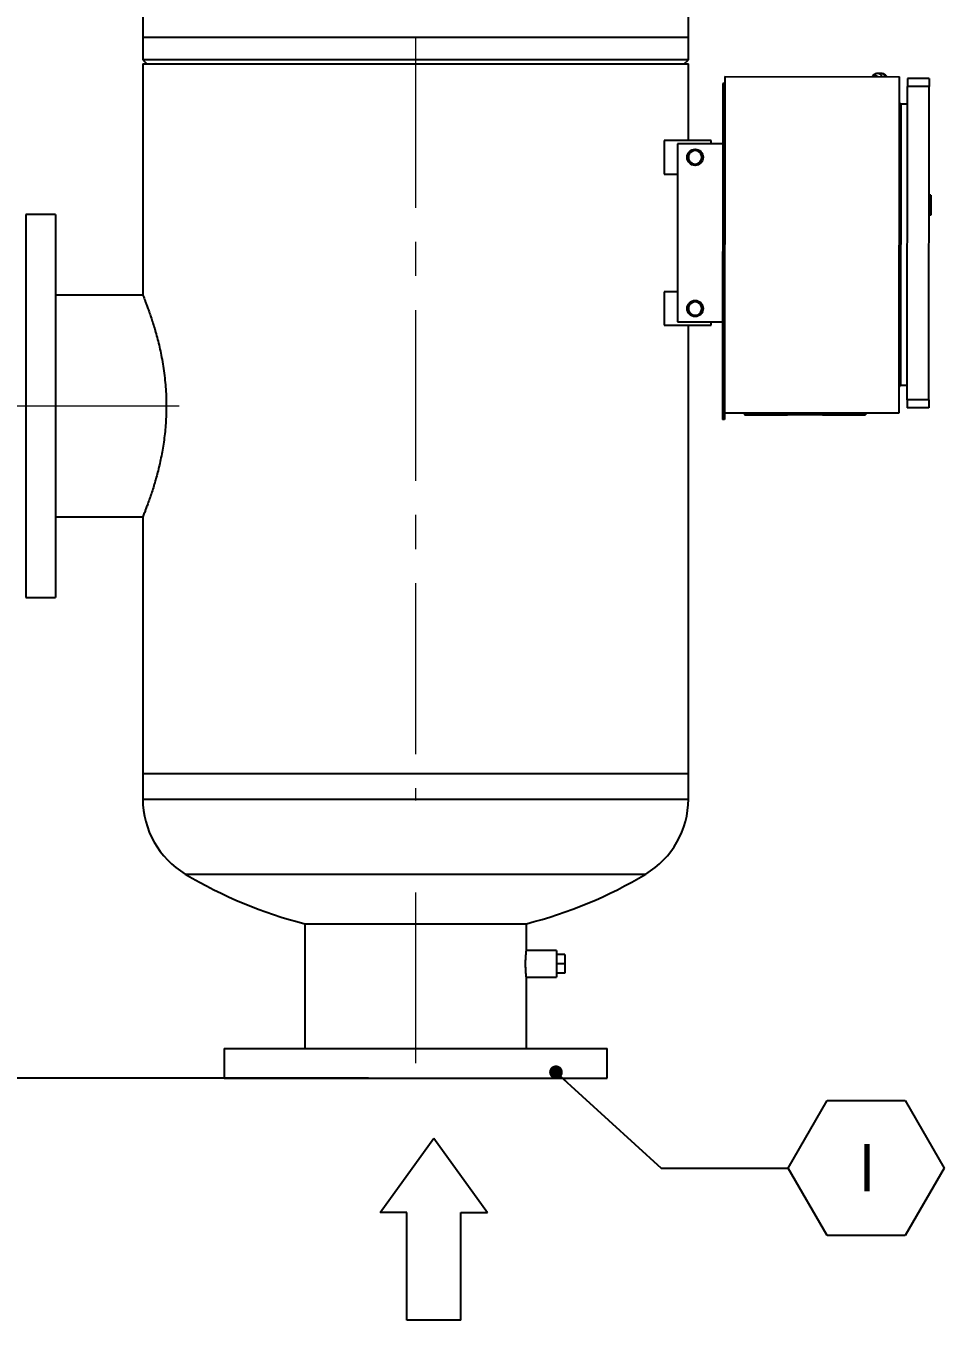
# Model space of a CAD drawing. Header units: millimetres. Extents: x -2 to 4200, y -4 to 2970.
# Drawn here: x 878 to 1561, y 1266 to 2228 of the extents above; entities that cross this region are included whole.
import ezdxf

# ---------------------------------------------------------------- set-up
doc = ezdxf.new("R2010")
doc.units = ezdxf.units.MM
doc.header["$LTSCALE"] = 10
doc.header["$PDSIZE"] = -1
doc.linetypes.add('CENTERX2', pattern=[20.32, 12.7, -2.54, 2.54, -2.54])
doc.layers.add('SLD-0', color=179, linetype='Continuous')
doc.styles.add('SLDTEXTSTYLE4', font='Gothic.ttf', dxfattribs={"width": 0.913})
doc.styles.get("Standard").update_dxf_attribs({"font": 'Gothic.ttf'})
doc.dimstyles.new('SLDDIMSTYLE0', dxfattribs={"dimtxt": 35, "dimasz": 33.02, "dimexe": 0, "dimexo": 0.0625, "dimgap": 8.75, "dimtad": 1, "dimdec": 0, "dimrnd": 1e-09, "dimzin": 12, "dimdsep": 46, "dimtxsty": 'SLDTEXTSTYLE4', "dimsah": 1, "dimcen": 0.09, "dimadec": 0, "dimazin": 3, "dimtfac": 1, "dimtdec": 0, "dimtofl": 0, "dimtmove": 0, "dimatfit": 3, "dimfxl": 1, "dimfrac": 2, "dimtolj": 1, "dimtzin": 12, "dimarcsym": 0})
doc.dimstyles.new('SLDDIMSTYLE2', dxfattribs={"dimtxt": 0.18, "dimasz": 10.16, "dimexe": 0, "dimexo": 0.0625, "dimgap": 0, "dimtad": 0, "dimtih": 1, "dimtoh": 1, "dimdec": 0, "dimrnd": 1e-09, "dimzin": 0, "dimdsep": 46, "dimtxsty": 'Standard', "dimblk1": 'DOT', "dimblk2": 'DOT', "dimsah": 1, "dimcen": 0.09, "dimadec": 0, "dimazin": 0, "dimtfac": 10.16, "dimtdec": 0, "dimtofl": 0, "dimtmove": 0, "dimatfit": 3, "dimldrblk": 'DOT', "dimfxl": 1, "dimfrac": 2, "dimtolj": 1, "dimtzin": 0, "dimarcsym": 0})

# ---------------------------------------------------------------- blocks, each defined once
blk = doc.blocks.new('_D_2')
at = {"color": 0, "lineweight": -2, "transparency": 16777216}
for p, q in [((864.93, 1945.65), (680.73, 1945.65)), ((680.73, 1478.67), (680.73, 1912.63)), ((1025.43, 1445.65), (680.73, 1445.65))]:
    blk.add_line(p, q, dxfattribs=at)
at = {"color": 0, "transparency": 16777216}
for points in [[(675.22, 1912.63), (686.23, 1912.63), (680.73, 1945.65)], [(675.22, 1478.67), (686.23, 1478.67), (680.73, 1445.65)]]:
    blk.add_solid(points, dxfattribs=at)
at = {"layer": 'Defpoints', "color": 0, "transparency": 16777216}
for p in [(680.73, 1945.65), (865, 1945.65), (1025.5, 1445.65)]:
    blk.add_point(p, dxfattribs=at)
at = {"color": 0, "transparency": 16777216, "insert": (572.12, 1714.12), "char_height": 35, "attachment_point": 2, "rotation": 90, "style": 'SLDTEXTSTYLE4'}
blk.add_mtext('\\A1;500 mm\\P19,68 in.', dxfattribs=at)
blk = doc.blocks.new('_D_3')
at = {"color": 0, "lineweight": -2, "transparency": 16777216}
for p, q in [((1150.43, 2839.15), (538, 2839.15)), ((538, 1478.67), (538, 2806.13)), ((1133.01, 1445.65), (538, 1445.65))]:
    blk.add_line(p, q, dxfattribs=at)
at = {"color": 0, "transparency": 16777216}
for points in [[(532.49, 2806.13), (543.5, 2806.13), (538, 2839.15)], [(532.49, 1478.67), (543.5, 1478.67), (538, 1445.65)]]:
    blk.add_solid(points, dxfattribs=at)
at = {"layer": 'Defpoints', "color": 0, "transparency": 16777216}
for p in [(538, 2839.15), (1150.5, 2839.15), (1133.07, 1445.65)]:
    blk.add_point(p, dxfattribs=at)
at = {"color": 0, "transparency": 16777216, "insert": (487.94, 2142.4), "char_height": 35, "attachment_point": 2, "rotation": 90, "style": 'SLDTEXTSTYLE4'}
blk.add_mtext('\\A1;1394 mm / 54,88 in.', dxfattribs=at)
blk = doc.blocks.new('SW_NOTE_3')
at = {"layer": 'SLD-0', "color": 0}
for p, q in [((0, 0), (28.99, 50.21)), ((28.99, 50.21), (86.97, 50.21)), ((86.97, 50.21), (115.97, 0)), ((28.99, -50.21), (0, 0)), ((115.97, 0), (86.97, -50.21)), ((86.97, -50.21), (28.99, -50.21))]:
    blk.add_line(p, q, dxfattribs=at)
at = {"layer": 'SLD-0', "color": 0, "insert": (52.71, 17.83), "char_height": 35, "attachment_point": 1, "style": 'SLDTEXTSTYLE4'}
blk.add_mtext('I', dxfattribs=at)
blk = doc.blocks.new('_DOT')
at = {"color": 0, "linetype": 'ByBlock', "lineweight": -2}
blk.add_line((-0.5, 0), (-1, 0), dxfattribs=at)
at = {"color": 0, "linetype": 'ByBlock', "const_width": 0.5}
blk.add_lwpolyline([(-0.25, 0, 1), (0.25, 0, 1)], format="xyb", close=True, dxfattribs=at)

msp = doc.modelspace()

# ---------------------------------------------------------------- linework, layer by layer
at = {"color": 7, "linetype": 'Continuous', "lineweight": 25}
for p, q in [((965, 2236.65), (965, 2219.65)), ((1371, 2219.65), (1371, 2236.65)), ((965, 2219.65), (965, 2203.15)), ((1371, 2219.65), (965, 2219.65)), ((1371, 2203.15), (1371, 2219.65)), ((965, 2203.15), (968, 2200.15)), ((1371, 2203.15), (965, 2203.15)), ((965, 2200.15), (965, 2028.15)), ((965, 2200.15), (1371, 2200.15)), ((1368, 2200.15), (1371, 2203.15)), ((1371, 2143.15), (1371, 2200.15)), ((1398.09, 2185.63), (1396.59, 2185.63)), ((1398.09, 2190.63), (1397.82, 1940.63)), ((1398.09, 2190.63), (1528.09, 2190.48)), ((1514.64, 2192.95), (1511.96, 2192.99)), ((1527.82, 1940.48), (1528.09, 2190.48)), ((1550.29, 2189.26), (1534.09, 2189.28)), ((1533.83, 1950.28), (1534.09, 2183.28)), ((1550.29, 2183.26), (1534.09, 2183.28)), ((1550.03, 1950.26), (1550.29, 2183.26)), ((1396.57, 2170.63), (1396.33, 1950.63)), ((1398.07, 2170.63), (1396.57, 2170.63)), ((1529.07, 2170.18), (1528.84, 1960.78)), ((1534.07, 2170.18), (1529.07, 2170.18)), ((1388.03, 2143.15), (1353.03, 2143.15)), ((1353.03, 2143.15), (1353.03, 2118.15)), ((1363.04, 2140.66), (1362.89, 2008.16)), ((1396.54, 2140.63), (1363.04, 2140.66)), ((1388.03, 2140.64), (1388.03, 2143.15)), ((1371.03, 2127.76), (1373.53, 2126.32)), ((1376.03, 2136.42), (1373.53, 2134.98)), ((1381.03, 2133.54), (1378.53, 2134.98)), ((1353.03, 2118.15), (1363.01, 2118.15)), ((1376.03, 2124.88), (1378.53, 2126.32)), ((1551.5, 2102.47), (1550.2, 2102.47)), ((1551.5, 2102.47), (1551.49, 2094.97)), ((1551.49, 2094.97), (1550.19, 2094.97)), ((1551.49, 2094.97), (1551.48, 2087.47)), ((900, 2088.15), (878, 2088.15)), ((878, 2088.15), (878, 1803.15)), ((900, 2088.15), (900, 1803.15)), ((1551.48, 2087.47), (1550.18, 2087.47)), ((965, 2028.15), (900, 2028.15)), ((1362.92, 2030.65), (1353.03, 2030.65)), ((1353.03, 2030.65), (1353.03, 2005.65)), ((1376.03, 2023.92), (1373.53, 2022.48)), ((1381.03, 2021.04), (1378.53, 2022.48)), ((1371.03, 2015.26), (1373.53, 2013.82)), ((1376.03, 2012.38), (1378.53, 2013.82)), ((1353.03, 2005.65), (1388.03, 2005.65)), ((1362.89, 2008.16), (1396.39, 2008.13)), ((1371, 1672.15), (1371, 2005.65)), ((1388.03, 2005.65), (1388.03, 2008.14)), ((1533.84, 1960.78), (1528.84, 1960.78)), ((1397.83, 1950.63), (1396.33, 1950.63)), ((1550.03, 1950.26), (1533.83, 1950.28)), ((1397.81, 1935.63), (1396.31, 1935.63)), ((1397.82, 1940.63), (1527.82, 1940.48)), ((1412.82, 1940.61), (1412.82, 1939.11)), ((1444.82, 1940.57), (1444.82, 1939.07)), ((1470.82, 1939.05), (1444.82, 1939.07)), ((1470.82, 1940.55), (1470.82, 1939.05)), ((1502.82, 1940.51), (1502.82, 1939.01)), ((1550.02, 1944.26), (1533.82, 1944.28)), ((900, 1863.15), (965, 1863.15)), ((965, 1863.15), (965, 1672.15)), ((878, 1803.15), (900, 1803.15)), ((965, 1672.15), (965, 1653.25)), ((965, 1672.15), (1371, 1672.15)), ((1371, 1653.25), (1371, 1672.15)), ((1085.5, 1560.5), (1085.5, 1467.65)), ((1085.5, 1560.5), (1250.5, 1560.5)), ((1250.5, 1540.65), (1250.5, 1560.5)), ((1273, 1540.65), (1250.5, 1540.65)), ((1273, 1540.65), (1273, 1520.65)), ((1279, 1537.65), (1273, 1537.65)), ((1279, 1537.65), (1279, 1530.65)), ((1279, 1530.65), (1273, 1530.65)), ((1279, 1523.65), (1273, 1523.65)), ((1279, 1530.65), (1279, 1523.65)), ((1250.5, 1467.65), (1250.5, 1520.65)), ((1250.5, 1520.65), (1273, 1520.65)), ((1025.5, 1467.65), (1025.5, 1445.65)), ((1025.5, 1467.65), (1310.5, 1467.65)), ((1310.5, 1445.65), (1310.5, 1467.65)), ((1025.5, 1445.65), (1310.5, 1445.65))]:
    msp.add_line(p, q, dxfattribs=at)
at = {"linetype": 'CENTERX2', "lineweight": 18}
for p, q in [((1168, 2220.15), (1168, 1652.15)), ((865, 1945.65), (1012, 1945.65)), ((1168, 1583.65), (1168, 1432.65))]:
    msp.add_line(p, q, dxfattribs=at)
at = {"color": 8, "linetype": 'Continuous', "lineweight": 25}
for p, q in [((965, 1653.25), (1371, 1653.25)), ((996.65, 1597.45), (1339.34, 1597.45))]:
    msp.add_line(p, q, dxfattribs=at)
for p, q in [((1141.62, 1345.61), (1181.62, 1400.88)), ((1181.62, 1400.88), (1221.62, 1345.61)), ((1161.62, 1345.61), (1141.62, 1345.61)), ((1161.62, 1265.61), (1161.62, 1345.61)), ((1201.62, 1265.61), (1201.62, 1345.61)), ((1201.62, 1345.61), (1221.62, 1345.61)), ((1201.62, 1265.61), (1161.62, 1265.61))]:
    msp.add_line(p, q)
at = {"color": 7, "linetype": 'Continuous', "lineweight": 25, "flags": 128}
for points in [[(1396.59, 2185.63), (1396.59, 2185.44), (1396.59, 2184.89), (1396.59, 2183.99), (1396.59, 2182.76), (1396.58, 2181.23), (1396.58, 2179.44), (1396.58, 2177.44), (1396.58, 2175.26), (1396.58, 2172.97), (1396.57, 2170.63)], [(1534.09, 2189.28), (1534.09, 2189.16), (1534.09, 2188.82), (1534.09, 2188.27), (1534.09, 2187.52), (1534.09, 2186.61), (1534.09, 2185.57), (1534.09, 2184.45), (1534.09, 2183.28)], [(1550.29, 2189.26), (1550.29, 2189.14), (1550.29, 2188.8), (1550.29, 2188.25), (1550.29, 2187.5), (1550.29, 2186.59), (1550.29, 2185.55), (1550.29, 2184.43), (1550.29, 2183.26)], [(1370.93, 2132.97), (1370.6, 2132.04), (1370.43, 2130.65)], [(1370.43, 2130.65), (1370.6, 2129.26), (1370.99, 2128.21)], [(1370.93, 2020.47), (1370.6, 2019.54), (1370.43, 2018.15)], [(1370.43, 2018.15), (1370.6, 2016.76), (1370.99, 2015.71)], [(1396.33, 1950.63), (1396.33, 1948.28), (1396.33, 1945.99), (1396.32, 1943.82), (1396.32, 1941.81), (1396.32, 1940.02), (1396.32, 1938.49), (1396.32, 1937.26), (1396.31, 1936.36), (1396.31, 1935.81), (1396.31, 1935.63)], [(1533.83, 1950.28), (1533.83, 1949.11), (1533.83, 1947.98), (1533.83, 1946.94), (1533.83, 1946.03), (1533.82, 1945.29), (1533.82, 1944.73), (1533.82, 1944.39), (1533.82, 1944.28)], [(1550.03, 1950.26), (1550.03, 1949.09), (1550.03, 1947.96), (1550.03, 1946.93), (1550.03, 1946.02), (1550.02, 1945.27), (1550.02, 1944.72), (1550.02, 1944.37), (1550.02, 1944.26)], [(1397.82, 1940.63), (1397.82, 1940.02), (1397.82, 1938.49), (1397.82, 1937.26), (1397.81, 1936.36), (1397.81, 1935.81), (1397.81, 1935.63)], [(1412.82, 1939.11), (1412.99, 1939.11), (1413.52, 1939.11), (1414.38, 1939.11), (1415.58, 1939.11), (1417.1, 1939.11), (1418.93, 1939.1), (1421.04, 1939.1), (1423.41, 1939.1), (1426.01, 1939.1), (1428.82, 1939.09), (1431.8, 1939.09), (1434.93, 1939.09), (1438.16, 1939.08), (1441.47, 1939.08), (1444.82, 1939.07)], [(1470.82, 1939.05), (1474.16, 1939.04), (1477.47, 1939.04), (1480.71, 1939.04), (1483.83, 1939.03), (1486.82, 1939.03), (1489.63, 1939.03), (1492.23, 1939.02), (1494.6, 1939.02), (1496.71, 1939.02), (1498.53, 1939.02), (1500.05, 1939.01), (1501.25, 1939.01), (1502.12, 1939.01), (1502.64, 1939.01), (1502.82, 1939.01)]]:
    msp.add_lwpolyline(points, dxfattribs=at)
at = {"color": 7, "linetype": 'Continuous', "lineweight": 25}
for centre in [(1376.03, 2130.65), (1376.03, 2018.15)]:
    msp.add_circle(centre, 6, dxfattribs=at)
at = {"color": 8, "linetype": 'Continuous', "lineweight": 25}
for centre, radius, start, end in [((1510.17, 2188.46), 2.75, 47.84184, 132.03201), ((1511.32, 2188.64), 4.4, 25.02616, 82.16882), ((1513.9, 2188.47), 4.54, 26.45197, 80.55671)]:
    msp.add_arc(centre, radius, start, end, dxfattribs=at)
at = {"color": 7, "linetype": 'Continuous', "lineweight": 25}
for centre, radius, start, end in [((1529.07, 2171.18), 1, 179.93692, 269.93692), ((1376.03, 2130.65), 5, 120, 180), ((1376.03, 2130.65), 5, 180, 240), ((1376.03, 2130.65), 5.6, 93.81572, 145.45739), ((1376.03, 2130.65), 5, 60, 120), ((1376.03, 2130.65), 5.6, 35.56147, 84.34282), ((1376.03, 2130.65), 5, 0, 60), ((1376.03, 2130.65), 5, 300, 0), ((1376.03, 2130.65), 5.6, 334.95703, 26.72401), ((1376.03, 2130.65), 5.6, 215.61162, 264.65902), ((1376.03, 2130.65), 5, 240, 300), ((1376.03, 2130.65), 5.6, 274.1023, 324.78167), ((1376.03, 2018.15), 5, 120, 180), ((1376.03, 2018.15), 5.6, 93.81572, 145.45739), ((1376.03, 2018.15), 5, 60, 120), ((1376.03, 2018.15), 5.6, 35.56147, 84.34282), ((1376.03, 2018.15), 5, 0, 60), ((1376.03, 2018.15), 5, 180, 240), ((1376.03, 2018.15), 5.6, 215.61162, 264.65902), ((1376.03, 2018.15), 5, 240, 300), ((1376.03, 2018.15), 5.6, 274.1023, 324.78167), ((1376.03, 2018.15), 5, 300, 0), ((1376.03, 2018.15), 5.6, 334.95703, 26.72401), ((1528.84, 1959.78), 1, 89.93692, 179.93692), ((1030, 1653.25), 65, 180, 239.13539), ((1306, 1653.25), 65, 300.86461, 0), ((1168, 1884.15), 334, 239.13539, 255.69959), ((1168, 1884.15), 334, 284.30041, 300.86461)]:
    msp.add_arc(centre, radius, start, end, dxfattribs=at)
for points, knots in [([(1511.89, 2192.96), (1511.67, 2192.96), (1511.07, 2192.98), (1510.13, 2192.65), (1509.11, 2192.05), (1508.29, 2191.34), (1507.83, 2190.74), (1507.65, 2190.51)], [0, 0, 0, 0, 0.13128, 0.357621, 0.590083, 0.843071, 1, 1, 1, 1]), ([(1518.72, 2190.49), (1518.53, 2190.75), (1518.06, 2191.39), (1517.2, 2192.11), (1516.17, 2192.67), (1515.27, 2192.95), (1514.74, 2192.92), (1514.57, 2192.91)], [0, 0, 0, 0, 0.179814, 0.44062, 0.676082, 0.897221, 1, 1, 1, 1]), ([(1373.53, 2134.98), (1373.47, 2134.95), (1372.63, 2134.46), (1371.8, 2133.98), (1371.03, 2133.54)], [0, 0, 0, 0, 0.0702, 1, 1, 1, 1]), ([(1371.03, 2133.54), (1371.03, 2132.81), (1371.03, 2131.85), (1371.03, 2130.88), (1371.03, 2130.65)], [0, 0, 0, 0, 0.768151, 1, 1, 1, 1]), ([(1371.03, 2130.65), (1371.03, 2129.88), (1371.03, 2128.9), (1371.03, 2127.96), (1371.03, 2127.76)], [0, 0, 0, 0, 0.788999, 1, 1, 1, 1]), ([(1378.53, 2134.98), (1378.47, 2135.01), (1377.63, 2135.5), (1376.8, 2135.98), (1376.03, 2136.42)], [0, 0, 0, 0, 0.0702008, 1, 1, 1, 1]), ([(1378.53, 2126.32), (1378.59, 2126.35), (1379.43, 2126.84), (1380.26, 2127.32), (1381.03, 2127.76)], [0, 0, 0, 0, 0.070201, 1, 1, 1, 1]), ([(1381.03, 2130.65), (1381.03, 2130.88), (1381.03, 2131.85), (1381.03, 2132.81), (1381.03, 2133.54)], [0, 0, 0, 0, 0.231849, 1, 1, 1, 1]), ([(1381.03, 2127.76), (1381.03, 2127.96), (1381.03, 2128.9), (1381.03, 2129.88), (1381.03, 2130.65)], [0, 0, 0, 0, 0.211001, 1, 1, 1, 1]), ([(1373.53, 2126.32), (1373.59, 2126.29), (1374.43, 2125.8), (1375.26, 2125.32), (1376.03, 2124.88)], [0, 0, 0, 0, 0.070201, 1, 1, 1, 1]), ([(965, 2028.15), (965.02, 2028.1), (965.06, 2028), (965.39, 2027.18), (965.92, 2025.86), (966.64, 2024.02), (967.54, 2021.69), (968.58, 2018.91), (969.76, 2015.64), (971.05, 2011.89), (972.43, 2007.7), (973.86, 2003.03), (975.31, 1997.94), (976.74, 1992.4), (978.11, 1986.48), (979.37, 1980.15), (980.48, 1973.47), (981.37, 1966.65), (982.01, 1959.84), (982.41, 1953.02), (982.56, 1946.07), (982.45, 1939.27), (982.1, 1932.75), (981.57, 1926.51), (980.83, 1920.33), (979.92, 1914.29), (978.85, 1908.47), (977.67, 1902.85), (976.38, 1897.47), (975.01, 1892.25), (973.58, 1887.31), (972.12, 1882.63), (970.7, 1878.35), (969.35, 1874.52), (968.14, 1871.21), (967.08, 1868.4), (966.2, 1866.14), (965.55, 1864.51), (965.16, 1863.54), (964.98, 1863.12), (965.01, 1863.19), (965.02, 1863.21)], [0, 0, 0, 0, 0.025024, 0.050047, 0.075831, 0.101616, 0.126628, 0.151641, 0.177322, 0.203004, 0.229124, 0.255245, 0.282058, 0.30887, 0.336133, 0.363394, 0.391525, 0.419653, 0.445612, 0.471571, 0.498407, 0.525243, 0.549386, 0.57353, 0.598349, 0.623169, 0.647855, 0.672543, 0.697845, 0.723147, 0.749783, 0.776418, 0.803794, 0.831169, 0.858296, 0.885422, 0.913441, 0.941458, 0.966936, 0.992414, 1, 1, 1, 1]), ([(1373.53, 2022.48), (1373.47, 2022.45), (1372.63, 2021.96), (1371.8, 2021.48), (1371.03, 2021.04)], [0, 0, 0, 0, 0.070202, 1, 1, 1, 1]), ([(1378.53, 2022.48), (1378.47, 2022.51), (1377.63, 2023), (1376.8, 2023.48), (1376.03, 2023.92)], [0, 0, 0, 0, 0.0702, 1, 1, 1, 1]), ([(1371.03, 2021.04), (1371.03, 2020.31), (1371.03, 2019.35), (1371.03, 2018.38), (1371.03, 2018.15)], [0, 0, 0, 0, 0.768151, 1, 1, 1, 1]), ([(1371.03, 2018.15), (1371.03, 2017.38), (1371.03, 2016.4), (1371.03, 2015.46), (1371.03, 2015.26)], [0, 0, 0, 0, 0.789, 1, 1, 1, 1]), ([(1373.53, 2013.82), (1373.59, 2013.79), (1374.43, 2013.3), (1375.26, 2012.82), (1376.03, 2012.38)], [0, 0, 0, 0, 0.070202, 1, 1, 1, 1]), ([(1378.53, 2013.82), (1378.59, 2013.85), (1379.43, 2014.34), (1380.26, 2014.82), (1381.03, 2015.26)], [0, 0, 0, 0, 0.0702, 1, 1, 1, 1]), ([(1381.03, 2018.15), (1381.03, 2018.38), (1381.03, 2019.35), (1381.03, 2020.31), (1381.03, 2021.04)], [0, 0, 0, 0, 0.231849, 1, 1, 1, 1]), ([(1381.03, 2015.26), (1381.03, 2015.46), (1381.03, 2016.4), (1381.03, 2017.38), (1381.03, 2018.15)], [0, 0, 0, 0, 0.211, 1, 1, 1, 1]), ([(1249.89, 1530.65), (1249.9, 1531.77), (1249.93, 1534.01), (1250.12, 1537), (1250.33, 1539.25), (1250.48, 1540.53), (1250.48, 1540.53), (1250.48, 1540.52)], [0, 0, 0, 0, 0.213763, 0.427489, 0.642201, 0.857572, 1, 1, 1, 1]), ([(1250.5, 1520.65), (1250.48, 1520.76), (1250.46, 1520.98), (1250.27, 1522.68), (1250.05, 1525.2), (1249.91, 1528.02), (1249.89, 1529.9), (1249.89, 1530.65)], [0, 0, 0, 0, 0.212762, 0.425982, 0.640536, 0.855764, 1, 1, 1, 1])]:
    msp.add_open_spline(points, degree=3, knots=knots, dxfattribs=at)

# ---------------------------------------------------------------- block references
msp.add_blockref('SW_NOTE_3', (1445.39, 1378.7))

# ---------------------------------------------------------------- dimensions: what is measured, and where the dimension line sits
for base, p1, p2, text, picture, middle in [((537.99687382, 2839.150447), (1133.07486194, 1445.650447), (1150.49687382, 2839.150447), '<> mm / 54,88 in.', '_D_3', (537.99687382, 2142.400447)), ((680.73, 1945.65), (1025.5, 1445.65), (865, 1945.65), '<> mm\\P19,68 in.', '_D_2', (680.73, 1714.12))]:
    dim = msp.add_linear_dim(base=base, p1=p1, p2=p2, angle=90, text=text, dimstyle='SLDDIMSTYLE0')
    dim.commit()
    dim.dimension.update_dxf_attribs({"geometry": picture, "text_midpoint": middle, "dimtype": 160})

# ---------------------------------------------------------------- leaders
msp.add_leader([(1272.5, 1450.04), (1350.74, 1378.7), (1445.39, 1378.7)], dimstyle='SLDDIMSTYLE2')

doc.saveas('drawing.dxf')
